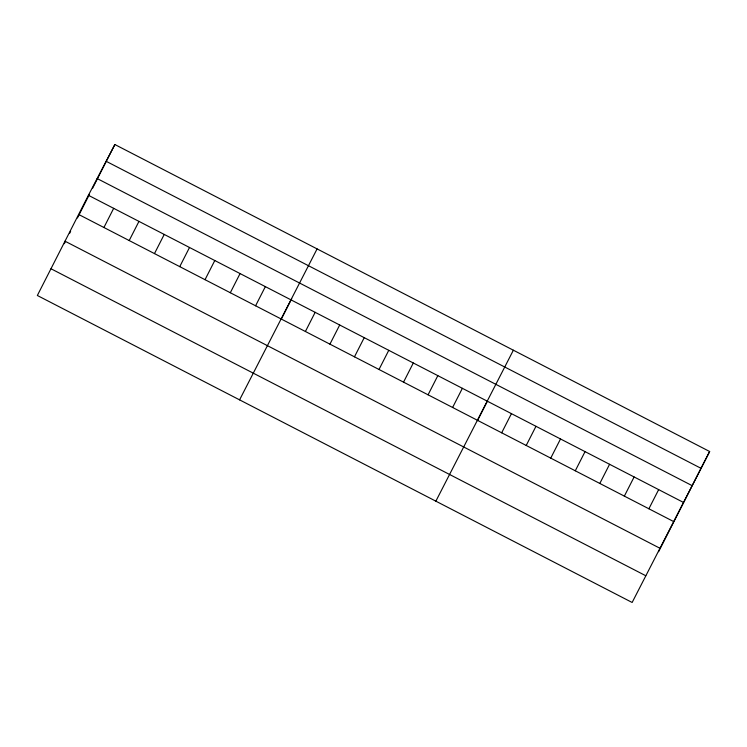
<?xml version="1.0" encoding="UTF-8"?>
<svg xmlns="http://www.w3.org/2000/svg" width="747" height="747" viewBox="0 0 747 747"><rect width="100%" height="100%" fill="white"/><g stroke="black" fill="none" stroke-linecap="round" stroke-linejoin="round"><path stroke-width="1.12" d="M88.398 195.294L37.35 295.485L632.139 602.474L709.65 451.515L114.861 144.526L88.398 195.294L683.188 502.283M64.335 243.69L65.391 241.636M69.583 233.4L70.629 231.346M77.436 217.975L89.472 194.36M92.525 188.375L114.861 144.526M103.917 227.499L113.675 208.338M129.194 240.553L138.961 221.383M154.47 253.597L164.237 234.437M179.747 266.642L189.514 247.481M205.033 279.686L214.791 260.526M230.309 292.74L240.067 273.57M255.586 305.784L265.353 286.624M239.582 399.86L317.092 248.9M281.171 319.399L291.694 298.744M305.402 331.491L315.159 312.33M329.931 344.162L339.698 324.992M354.47 356.823L364.228 337.663M379 369.485L388.767 350.324M403.539 382.147L413.306 362.986M428.068 394.808L437.835 375.648M452.607 407.479L462.374 388.309M435.856 501.172L513.366 350.212M477.445 420.71L487.474 401.036M501.676 432.802L511.443 413.642M526.215 445.464L535.972 426.304M550.744 458.126L560.511 438.965M575.283 470.797L585.05 451.627M599.813 483.458L609.58 464.289M624.352 496.12L634.119 476.959M648.891 508.782L658.649 489.621M658.602 551.706L709.65 451.515M106.13 161.277L700.919 468.266M97.138 178.542L691.918 485.531M78.64 214.454L673.421 521.443M65.008 241.197L659.797 548.186M50.973 268.743L645.763 575.732"/></g></svg>
